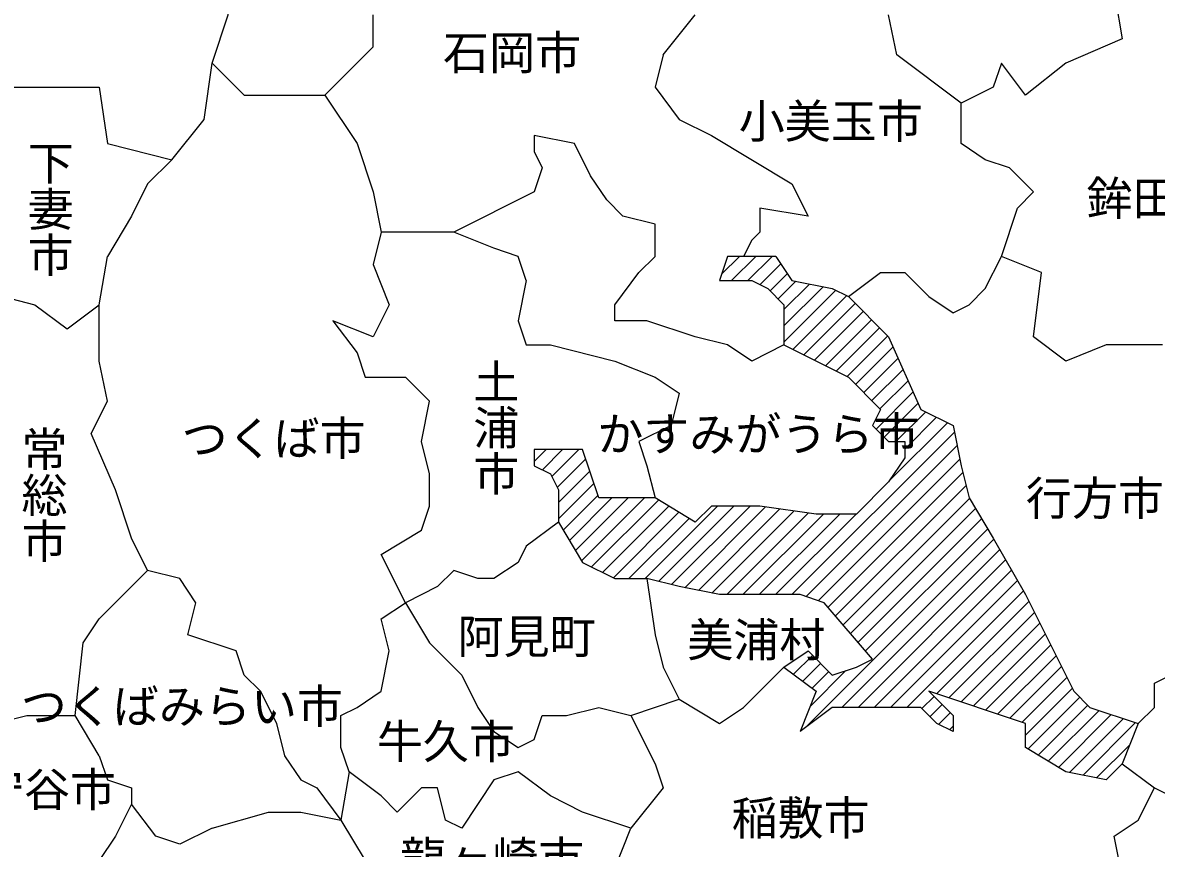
# Model space of a CAD drawing. Units: millimetres, scale not verified. Extents: x -156 to 120, y -157 to 165.
# Drawn here: x -38.1 to 60.4, y -103.2 to -31.5 of the extents above; entities that cross this region are included whole.
import ezdxf
from ezdxf.enums import TextEntityAlignment as Align

# ---------------------------------------------------------------- set-up
doc = ezdxf.new("R2010")
doc.units = ezdxf.units.MM
doc.header["$LTSCALE"] = 2
for name, color, linetype in [('0-0', 7, 'Continuous'), ('0-1', 3, 'Continuous'), ('0-4', 1, 'Continuous'), ('0-F', 7, 'Continuous')]:
    doc.layers.add(name, color=color, linetype=linetype)
doc.styles.add('@ＭＳ 明朝', font='')
doc.styles.add('ＭＳ 明朝', font='')
doc.styles.get('@ＭＳ 明朝').set_extended_font_data('@MS Mincho')
doc.styles.get('ＭＳ 明朝').set_extended_font_data('MS Mincho')

msp = doc.modelspace()

# ---------------------------------------------------------------- linework, layer by layer
at = {"layer": '0-0'}
for p, q in [((22.625, -53.324), (24.189, -51.761)), ((23.503, -53.861), (25.603, -51.761)), ((24.917, -53.861), (27.017, -51.761)), ((25.97, -54.222), (27.78, -52.412)), ((26.846, -54.76), (28.346, -53.26)), ((27.553, -55.467), (29.091, -53.929)), ((28.046, -56.388), (30.269, -54.165)), ((28.046, -57.803), (31.448, -54.401)), ((28.046, -59.217), (32.55, -54.713)), ((28.827, -59.851), (33.493, -55.184)), ((29.769, -60.322), (34.239, -55.853)), ((30.712, -60.794), (34.946, -56.56)), ((31.655, -61.265), (35.653, -57.267)), ((32.598, -61.736), (36.36, -57.974)), ((33.541, -62.208), (37.067, -58.681)), ((34.274, -62.888), (37.533, -59.63)), ((34.981, -63.596), (37.968, -60.609)), ((35.688, -64.303), (38.403, -61.588)), ((36.395, -65.01), (38.838, -62.567)), ((36.053, -66.767), (39.273, -63.546)), ((36.76, -67.474), (39.708, -64.525)), ((37.787, -67.861), (40.374, -65.274)), ((38.546, -68.516), (41.316, -65.746)), ((37.207, -71.269), (42.259, -66.217)), ((28.73, -81.161), (42.86, -67.03)), ((6.346, -69.603), (7.389, -68.561)), ((7.051, -70.313), (8.803, -68.561)), ((7.87, -70.908), (10.217, -68.561)), ((29.97, -81.335), (43.096, -68.209)), ((8.341, -71.851), (10.818, -69.374)), ((31.03, -81.689), (43.332, -69.387)), ((8.446, -73.16), (11.171, -70.435)), ((31.881, -82.252), (43.592, -70.542)), ((8.446, -74.574), (11.525, -71.496)), ((32.534, -83.013), (43.874, -71.673)), ((8.869, -75.565), (11.878, -72.556)), ((9.4, -76.449), (13.088, -72.761)), ((9.93, -77.333), (14.503, -72.761)), ((10.46, -78.217), (15.917, -72.761)), ((33.187, -83.775), (44.167, -72.795)), ((11.336, -78.755), (17.149, -72.942)), ((12.279, -79.227), (18.033, -73.473)), ((15.988, -79.761), (22.288, -73.461)), ((17.151, -80.012), (23.702, -73.461)), ((18.282, -80.295), (25.116, -73.461)), ((19.433, -80.558), (26.457, -73.534)), ((20.612, -80.794), (27.695, -73.71)), ((21.79, -81.029), (28.932, -73.887)), ((33.84, -84.536), (44.697, -73.679)), ((13.222, -79.698), (18.917, -74.003)), ((14.574, -79.761), (19.801, -74.533)), ((23.073, -81.161), (30.17, -74.064)), ((24.487, -81.161), (31.487, -74.161)), ((25.902, -81.161), (32.902, -74.161)), ((27.316, -81.161), (34.316, -74.161)), ((34.492, -85.298), (45.227, -74.563)), ((35.145, -86.059), (45.758, -75.446)), ((29.893, -92.726), (46.287, -76.332)), ((33.072, -90.961), (46.801, -77.232)), ((34.486, -90.961), (47.315, -78.131)), ((35.901, -90.961), (47.83, -79.031)), ((37.315, -90.961), (48.344, -79.931)), ((38.729, -90.961), (48.858, -80.831)), ((41.319, -89.785), (49.345, -81.758)), ((42.38, -90.138), (49.817, -82.701)), ((43.44, -90.492), (50.288, -83.644)), ((44.501, -90.845), (50.759, -84.587)), ((45.562, -91.199), (51.231, -85.53)), ((28.878, -88.084), (30.524, -86.438)), ((46.622, -91.553), (51.702, -86.473)), ((28.069, -87.478), (28.168, -87.38)), ((29.686, -88.69), (31.231, -87.145)), ((47.683, -91.906), (52.174, -87.415)), ((30.315, -90.89), (33.442, -87.762)), ((30.494, -89.296), (31.938, -87.852)), ((48.744, -92.26), (52.645, -88.358)), ((49.046, -93.371), (53.116, -89.301)), ((40.045, -91.059), (41.095, -90.009)), ((49.249, -94.582), (53.759, -90.073)), ((40.752, -91.766), (41.802, -90.716)), ((41.496, -92.436), (42.509, -91.423)), ((50.133, -95.113), (54.466, -90.78)), ((51.017, -95.643), (55.436, -91.224)), ((51.901, -96.173), (56.497, -91.577)), ((42.439, -92.907), (42.746, -92.6)), ((52.864, -96.624), (57.558, -91.931)), ((54.043, -96.86), (58.618, -92.285)), ((55.221, -97.096), (58.106, -94.211))]:
    msp.add_line(p, q, dxfattribs=at)
at = {"layer": '0-1'}
for p, q in [((56.746, -28.661), (57.446, -32.861)), ((-7.654, -33.561), (-7.654, -30.761)), ((17.546, -34.261), (20.346, -30.761)), ((37.846, -34.261), (37.146, -30.761)), ((57.446, -32.861), (52.546, -34.961)), ((-11.854, -37.761), (-7.654, -33.561)), ((17.546, -34.261), (16.846, -37.061)), ((43.446, -38.461), (37.846, -34.261)), ((-22.354, -39.861), (-21.654, -34.961)), ((-21.654, -34.961), (-18.854, -37.761)), ((46.946, -34.961), (46.246, -37.061)), ((49.046, -37.761), (46.946, -34.961)), ((52.546, -34.961), (49.046, -37.761)), ((-40.554, -37.061), (-31.454, -37.061)), ((-31.454, -37.061), (-30.754, -41.961)), ((16.846, -37.061), (18.946, -39.861)), ((46.246, -37.061), (43.446, -38.461)), ((-18.854, -37.761), (-11.854, -37.761)), ((-11.854, -37.761), (-9.054, -41.961)), ((43.446, -41.961), (43.446, -38.461)), ((-25.154, -43.361), (-22.354, -39.861)), ((18.946, -39.861), (21.746, -41.261)), ((6.346, -41.261), (6.346, -42.661)), ((9.846, -41.961), (6.346, -41.261)), ((21.746, -41.261), (28.746, -45.461)), ((-30.754, -41.961), (-25.154, -43.361)), ((-9.054, -41.961), (-7.654, -46.161)), ((11.246, -44.761), (9.846, -41.961)), ((45.546, -43.361), (43.446, -41.961)), ((6.346, -42.661), (7.046, -44.061)), ((-25.154, -43.361), (-27.254, -45.461)), ((7.046, -44.061), (6.346, -46.161)), ((47.646, -44.061), (45.546, -43.361)), ((49.746, -46.161), (47.646, -44.061)), ((12.646, -46.861), (11.246, -44.761)), ((-27.254, -45.461), (-28.654, -48.261)), ((-7.654, -46.161), (-6.954, -49.661)), ((6.346, -46.161), (-0.654, -49.661)), ((28.746, -45.461), (30.146, -48.261)), ((48.346, -47.561), (49.746, -46.161)), ((14.046, -48.261), (12.646, -46.861)), ((-28.654, -48.261), (-30.754, -51.761)), ((16.846, -48.961), (14.046, -48.261)), ((25.946, -47.561), (25.946, -49.661)), ((30.146, -48.261), (25.946, -47.561)), ((46.946, -51.761), (48.346, -47.561)), ((16.846, -51.761), (16.846, -48.961)), ((-6.954, -49.661), (-7.654, -52.461)), ((-0.654, -49.661), (-6.954, -49.661)), ((2.846, -51.061), (-0.654, -49.661)), ((25.946, -49.661), (25.246, -50.361)), ((4.946, -51.761), (2.846, -51.061)), ((25.246, -50.361), (24.546, -51.761)), ((-31.454, -55.961), (-30.754, -51.761)), ((5.646, -53.861), (4.946, -51.761)), ((15.446, -53.161), (16.846, -51.761)), ((23.146, -51.761), (22.446, -53.861)), ((27.346, -51.761), (23.146, -51.761)), ((27.346, -51.761), (28.746, -53.861)), ((45.546, -54.561), (46.946, -51.761)), ((50.446, -53.161), (46.946, -51.761)), ((-7.654, -52.461), (-6.254, -55.961)), ((13.346, -55.961), (15.446, -53.161)), ((33.646, -55.261), (36.446, -53.161)), ((36.446, -53.161), (38.546, -53.161)), ((38.546, -53.161), (40.646, -55.261)), ((49.746, -58.761), (50.446, -53.161)), ((5.646, -53.861), (4.946, -57.361)), ((22.446, -53.861), (25.246, -53.861)), ((25.246, -53.861), (26.646, -54.561)), ((28.746, -53.861), (32.246, -54.561)), ((26.646, -54.561), (28.046, -55.961)), ((32.246, -54.561), (33.646, -55.261)), ((44.146, -55.961), (45.546, -54.561)), ((-39.854, -55.261), (-37.054, -55.961)), ((-37.054, -55.961), (-34.254, -58.061)), ((-34.254, -58.061), (-31.454, -55.961)), ((-31.454, -60.861), (-31.454, -55.961)), ((-6.254, -55.961), (-7.654, -58.761)), ((13.346, -57.361), (13.346, -55.961)), ((28.046, -55.961), (28.046, -59.461)), ((33.646, -55.261), (37.146, -58.761)), ((40.646, -55.261), (42.746, -56.661)), ((42.746, -56.661), (44.146, -55.961)), ((-11.154, -57.361), (-9.054, -60.161)), ((-7.654, -58.761), (-11.154, -57.361)), ((4.946, -57.361), (5.646, -59.461)), ((16.146, -57.361), (13.346, -57.361)), ((20.346, -58.761), (16.146, -57.361)), ((23.146, -59.461), (20.346, -58.761)), ((37.146, -58.761), (39.946, -65.061)), ((52.546, -60.861), (49.746, -58.761)), ((5.646, -59.461), (7.746, -59.461)), ((7.746, -59.461), (13.346, -60.861)), ((25.246, -60.861), (23.146, -59.461)), ((28.046, -59.461), (25.246, -60.861)), ((28.046, -59.461), (33.646, -62.261)), ((56.046, -59.461), (52.546, -60.861)), ((60.946, -59.461), (56.046, -59.461)), ((-30.754, -64.361), (-31.454, -60.861)), ((-9.054, -60.161), (-8.354, -62.261)), ((13.346, -60.861), (16.846, -62.261)), ((-8.354, -62.261), (-4.854, -62.261)), ((-4.854, -62.261), (-2.754, -64.361)), ((16.846, -62.261), (18.946, -63.661)), ((33.646, -62.261), (36.446, -65.061)), ((18.946, -63.661), (18.246, -66.461)), ((-32.154, -67.161), (-30.754, -64.361)), ((-3.454, -67.861), (-2.754, -64.361)), ((36.446, -65.061), (35.746, -66.461)), ((39.946, -65.061), (42.746, -66.461)), ((18.246, -66.461), (15.446, -67.861)), ((35.746, -66.461), (37.146, -67.861)), ((42.746, -66.461), (43.446, -69.961)), ((-30.054, -72.061), (-32.154, -67.161)), ((-2.754, -70.661), (-3.454, -67.861)), ((15.446, -67.861), (16.146, -69.961)), ((37.146, -67.861), (38.546, -67.861)), ((38.546, -67.861), (38.546, -69.261)), ((6.346, -68.561), (6.346, -69.961)), ((10.546, -68.561), (6.346, -68.561)), ((11.946, -72.761), (10.546, -68.561)), ((38.546, -69.261), (37.146, -71.361)), ((-2.754, -73.461), (-2.754, -70.661)), ((6.346, -69.961), (7.746, -70.661)), ((7.746, -70.661), (8.446, -72.061)), ((16.146, -69.961), (16.846, -72.761)), ((43.446, -69.961), (44.146, -72.761)), ((37.146, -71.361), (34.346, -74.161)), ((-28.654, -76.261), (-30.054, -72.061)), ((8.446, -72.061), (8.446, -74.861)), ((16.846, -72.761), (11.946, -72.761)), ((20.346, -74.861), (16.846, -72.761)), ((44.146, -72.761), (46.246, -76.261)), ((-3.454, -75.561), (-2.754, -73.461)), ((21.746, -73.461), (20.346, -74.861)), ((25.946, -73.461), (21.746, -73.461)), ((30.846, -74.161), (25.946, -73.461)), ((8.446, -74.861), (5.646, -76.961)), ((8.446, -74.861), (10.546, -78.361)), ((34.346, -74.161), (30.846, -74.161)), ((-6.954, -77.661), (-3.454, -75.561)), ((-27.254, -79.061), (-28.654, -76.261)), ((46.246, -76.261), (49.046, -81.161)), ((-4.854, -81.861), (-6.954, -77.661)), ((5.646, -76.961), (4.946, -78.361)), ((4.946, -78.361), (2.846, -79.761)), ((10.546, -78.361), (13.346, -79.761)), ((-31.454, -83.261), (-27.254, -79.061)), ((-24.454, -79.761), (-27.254, -79.061)), ((-23.054, -81.861), (-24.454, -79.761)), ((-0.654, -79.061), (-2.054, -80.461)), ((1.446, -79.761), (-0.654, -79.061)), ((2.846, -79.761), (1.446, -79.761)), ((13.346, -79.761), (16.146, -79.761)), ((18.946, -80.461), (16.146, -79.761)), ((16.146, -79.761), (16.846, -84.661)), ((-2.054, -80.461), (-4.854, -81.861)), ((22.446, -81.161), (18.946, -80.461)), ((29.446, -81.161), (22.446, -81.161)), ((31.546, -81.861), (29.446, -81.161)), ((49.046, -81.161), (53.246, -89.561)), ((-23.754, -84.661), (-23.054, -81.861)), ((-6.954, -83.261), (-4.854, -81.861)), ((-4.854, -81.861), (-2.754, -85.361)), ((35.746, -86.761), (31.546, -81.861)), ((-32.854, -85.361), (-31.454, -83.261)), ((-6.254, -86.061), (-6.954, -83.261)), ((-19.554, -86.061), (-23.754, -84.661)), ((16.846, -84.661), (17.546, -87.461)), ((-33.554, -91.661), (-32.854, -85.361)), ((-2.754, -85.361), (0.046, -88.161)), ((-18.854, -88.161), (-19.554, -86.061)), ((-6.954, -89.561), (-6.254, -86.061)), ((28.046, -87.461), (30.146, -86.061)), ((30.146, -86.061), (32.246, -88.161)), ((17.546, -87.461), (18.946, -90.261)), ((24.546, -90.961), (28.046, -87.461)), ((28.046, -87.461), (30.846, -89.561)), ((32.246, -88.161), (34.346, -87.461)), ((34.346, -87.461), (35.746, -86.761)), ((-17.454, -89.561), (-18.854, -88.161)), ((0.046, -88.161), (1.446, -90.961)), ((60.246, -88.861), (61.646, -88.161)), ((-17.454, -89.561), (-16.054, -92.361)), ((-9.054, -90.961), (-6.954, -89.561)), ((30.846, -89.561), (29.446, -93.061)), ((40.646, -89.561), (42.746, -91.661)), ((49.046, -92.361), (40.646, -89.561)), ((53.246, -89.561), (54.646, -90.961)), ((60.246, -90.961), (60.246, -88.861)), ((14.746, -91.661), (18.946, -90.261)), ((18.946, -90.261), (22.446, -92.361)), ((-10.454, -91.661), (-9.054, -90.961)), ((1.446, -90.961), (2.846, -93.061)), ((9.146, -91.661), (11.946, -90.961)), ((11.946, -90.961), (14.746, -91.661)), ((22.446, -92.361), (24.546, -90.961)), ((32.246, -90.961), (29.446, -93.061)), ((39.946, -90.961), (32.246, -90.961)), ((41.346, -92.361), (39.946, -90.961)), ((54.646, -90.961), (58.846, -92.361)), ((58.846, -92.361), (60.246, -90.961)), ((-40.554, -92.361), (-37.754, -91.661)), ((-37.754, -91.661), (-33.554, -91.661)), ((-31.454, -95.161), (-33.554, -91.661)), ((-16.054, -92.361), (-15.354, -95.161)), ((-10.454, -94.461), (-10.454, -91.661)), ((6.346, -93.761), (7.046, -91.661)), ((7.046, -91.661), (9.146, -91.661)), ((14.746, -91.661), (16.846, -95.861)), ((42.746, -93.061), (41.346, -92.361)), ((42.746, -91.661), (42.746, -93.061)), ((49.046, -94.461), (49.046, -92.361)), ((58.846, -92.361), (57.446, -95.861)), ((2.846, -93.061), (4.946, -94.461)), ((-9.754, -96.561), (-10.454, -94.461)), ((4.946, -94.461), (6.346, -93.761)), ((52.546, -96.561), (49.046, -94.461)), ((-31.454, -95.161), (-30.754, -97.261)), ((-15.354, -95.161), (-13.954, -97.261)), ((16.846, -95.861), (17.546, -97.961)), ((57.446, -95.861), (56.046, -97.261)), ((57.446, -95.861), (60.246, -97.961)), ((-30.754, -97.261), (-28.654, -97.961)), ((-13.954, -97.261), (-12.554, -97.961)), ((-9.754, -96.561), (-10.454, -100.761)), ((-6.954, -98.661), (-9.754, -96.561)), ((2.846, -97.261), (0.046, -101.461)), ((4.946, -96.561), (2.846, -97.261)), ((7.746, -98.661), (4.946, -96.561)), ((56.046, -97.261), (52.546, -96.561)), ((-28.654, -97.961), (-28.654, -99.361)), ((-12.554, -97.961), (-10.454, -100.761)), ((-3.454, -97.961), (-5.554, -100.061)), ((-2.054, -97.961), (-3.454, -97.961)), ((-1.354, -100.761), (-2.054, -97.961)), ((17.546, -97.961), (14.746, -101.461)), ((-28.654, -99.361), (-30.054, -102.161)), ((-26.554, -102.161), (-28.654, -99.361)), ((-5.554, -100.061), (-6.954, -98.661)), ((10.546, -100.061), (7.746, -98.661)), ((-21.654, -101.461), (-16.754, -100.061)), ((-16.754, -100.061), (-13.954, -100.061)), ((-13.954, -100.061), (-10.454, -100.761)), ((14.746, -101.461), (10.546, -100.061)), ((-21.654, -101.461), (-24.454, -102.861)), ((-10.454, -100.761), (-8.354, -104.261)), ((0.046, -101.461), (-1.354, -100.761)), ((13.346, -104.961), (14.746, -101.461)), ((-30.054, -102.161), (-31.454, -104.261)), ((-24.454, -102.861), (-26.554, -102.161))]:
    msp.add_line(p, q, dxfattribs=at)
msp.add_lwpolyline([(-21.654, -34.961), (-20.254, -30.761), (-20.254, -27.261), (-22.354, -25.161), (-23.054, -21.661), (-21.654, -16.761)], dxfattribs=at)
at = {"layer": '0-4'}
msp.add_lwpolyline([(10.546, -119.661), (12.646, -118.261), (15.446, -116.861), (17.546, -115.461), (18.946, -115.461), (21.046, -116.861), (23.846, -116.861), (26.646, -116.161), (28.746, -114.761), (32.946, -109.161), (36.446, -108.461), (40.646, -107.061), (44.146, -107.061), (47.646, -106.361), (51.146, -104.261), (53.246, -106.361), (54.646, -108.461), (56.046, -109.161), (57.446, -108.461), (57.446, -105.661), (56.746, -102.161), (58.846, -100.761), (60.246, -97.961), (64.446, -100.061)], dxfattribs=at)

# ---------------------------------------------------------------- texts
at = {"layer": '0-F', "style": 'ＭＳ 明朝'}
for s, p in [('石岡市', (-1.582, -36.404)), ('小美玉市', (24.119, -42.363)), ('鉾田市', (54.334, -49.058)), ('つくば市', (-24.302, -69.926)), ('かすみがうら市', (11.827, -69.554)), ('行方市', (49.075, -75.141)), ('阿見町', (-0.315, -87.156)), ('美浦村', (19.649, -87.432)), ('つくばみらい市', (-38.276, -93.208)), ('牛久市', (-7.338, -96.28)), ('守谷市', (-42.006, -100.449)), ('稲敷市', (23.496, -102.923)), ('龍ヶ崎市', (-5.306, -106.429))]:
    msp.add_text(s, height=2.933, dxfattribs=at).set_placement(p, align=Align.BOTTOM_LEFT)
at = {"layer": '0-F', "style": '@ＭＳ 明朝'}
for s, p in [('下妻市', (-38.084, -41.619)), ('土浦市', (0.653, -60.615)), ('常総市', (-38.619, -66.479))]:
    msp.add_text(s, height=2.933, rotation=270, dxfattribs=at).set_placement(p, align=Align.BOTTOM_LEFT)

doc.saveas('drawing.dxf')
